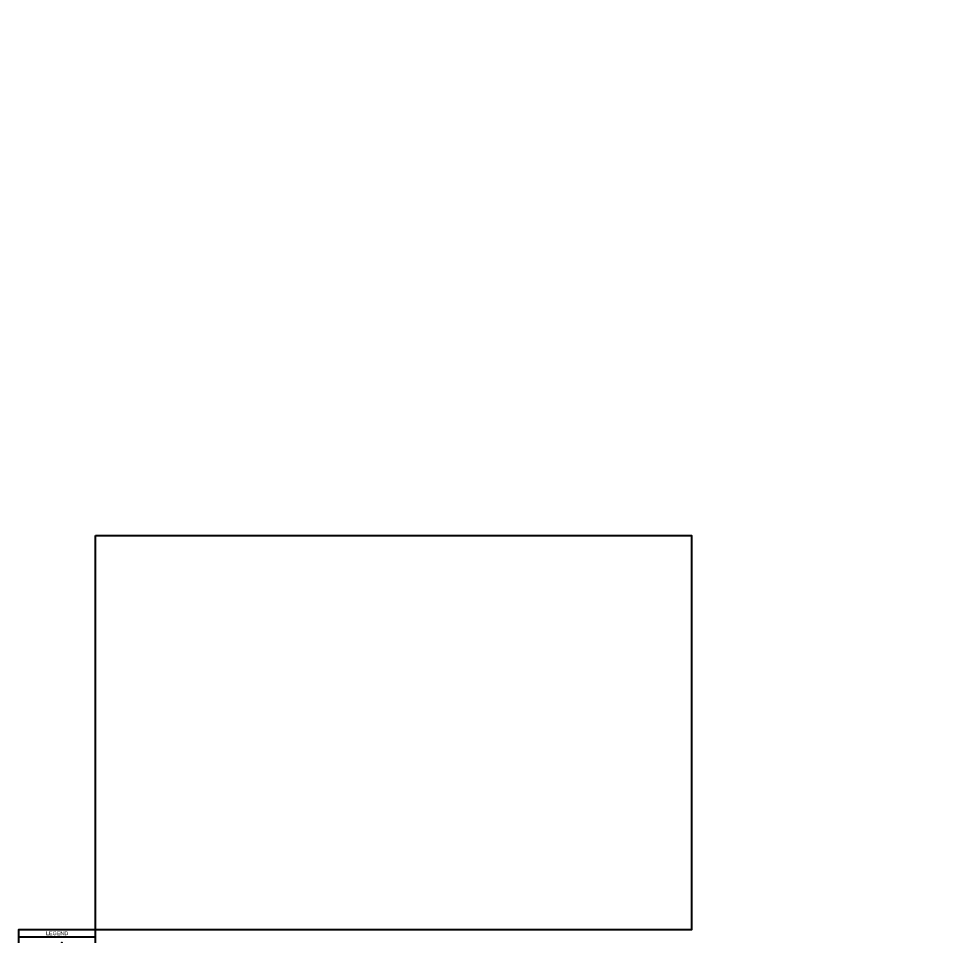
# Model space of a CAD drawing. Header units: feet. Extents: x -17 to 1389, y -162 to 787.
# Drawn here: x -4 to 44.53, y -0.29 to 47.39 of the extents above; entities that cross this region are included whole.
import ezdxf
from ezdxf import colors
from ezdxf.entities.mleader import LeaderData, LeaderLine
from ezdxf.math import Vec2, Vec3

# ---------------------------------------------------------------- set-up
doc = ezdxf.new("R2010")
doc.units = ezdxf.units.FT
doc.header["$MEASUREMENT"] = 0
doc.layers.add('G-ANNO-TEXT', color=1, linetype='Continuous')
doc.layers.add('G-NPLT', color=67, linetype='Continuous', plot=False)
doc.styles.add('NEI-A', font='arial.ttf')

# ---------------------------------------------------------------- blocks, each defined once
blk = doc.blocks.new('*U29')
blk.add_lwpolyline([(-2, -11.62), (2, -11.62), (2, 0), (-2, 0)], close=True)
blk.add_lwpolyline([(-2, -0.37), (2, -0.37)])
at = {"layer": 'G-NPLT'}
for p in [(0.25, -0.6825), (0.25, -0.995), (0.25, -1.3075), (0.25, -1.62), (0.25, -1.9325), (0.25, -2.245), (0.25, -2.5575), (0.25, -2.87), (0.25, -3.1825), (0.25, -3.495), (0.25, -3.8075), (0.25, -4.12), (0.25, -4.4325), (0.25, -4.745), (0.25, -5.0575), (0.25, -5.37), (0.25, -5.6825), (0.25, -5.995), (0.25, -6.3075), (0.25, -6.62), (0.25, -6.9325), (0.25, -7.245), (0.25, -7.5575), (0.25, -7.87), (0.25, -8.1825), (0.25, -8.495), (0.25, -8.8075), (0.25, -9.12), (0.25, -9.4325), (0.25, -9.745), (0.25, -10.0575), (0.25, -10.37), (0.25, -10.6825), (0.25, -10.995), (0.25, -11.3075), (0.25, -11.62)]:
    blk.add_point(p, dxfattribs=at)
at = {"layer": 'G-ANNO-TEXT', "insert": (0, -0.185), "char_height": 0.2, "attachment_point": 5, "style": 'NEI-A'}
blk.add_mtext_dynamic_manual_height_columns('LEGEND', width=3.607448, gutter_width=0.625, heights=[0], dxfattribs=at)

msp = doc.modelspace()

# ---------------------------------------------------------------- linework, layer by layer
at = {"layer": 'Defpoints', "color": 5}
msp.add_lwpolyline([(0, 20.5), (31, 20.5), (31, 0), (0, 0)], close=True, dxfattribs=at)

# ---------------------------------------------------------------- next in the draw order: leaders
at = {"layer": 'G-NPLT'}
ml = msp.add_multileader_mtext('Standard', dxfattribs=at)
ml.set_content('LBD DETAIL', color=256, style='NEI-A')
ml.set_leader_properties()
ml.build(insert=Vec2(0, 0))
ml.multileader.update_dxf_attribs({"dogleg_length": 3.07146, "arrow_head_size": 2})
ctx = ml.context
ctx.base_point, ctx.char_height, ctx.arrow_head_size, ctx.landing_gap_size, ctx.plane_origin = Vec3(100.00832, 469.35356), 15, 2, 1.53573, Vec3(803.27223, -64.18428)
ctx.text_align_type = 2
notes = []
notes.append((ctx, [(0, (0, 0, 0), (0, 0), (1, 0), 1, [])]))
ctx.mtext.insert, ctx.mtext.width, ctx.mtext.alignment, ctx.mtext.flow_direction = Vec3(219.21118, 476.85868), 127.5380272, 3, 5
ctx.mtext.has_bg_fill, ctx.mtext.bg_color, ctx.mtext.bg_scale_factor, ctx.mtext.bg_transparency, ctx.mtext.use_window_bg_color = 1, -1073741824, 1.5, 0, 1
for ctx, leaders in notes:
    for number, flags, end, landing, length, lines in leaders:
        leader = LeaderData()
        leader.index, (leader.has_last_leader_line, leader.has_dogleg_vector, leader.attachment_direction) = number, flags
        leader.last_leader_point, leader.dogleg_vector, leader.dogleg_length = Vec3(end), Vec3(landing), length
        for number, points, colour, breaks in lines:
            line = LeaderLine()
            line.index, line.vertices, line.color, line.breaks = number, Vec3.list(points), colors.encode_raw_color(colour), breaks
            leader.lines.append(line)
        ctx.leaders.append(leader)

# ---------------------------------------------------------------- next in the draw order: leaders
ml = msp.add_multileader_mtext('Standard', dxfattribs=at)
ml.set_content('CB DETAIL', color=256, style='NEI-A')
ml.set_leader_properties()
ml.build(insert=Vec2(0, 0))
ml.multileader.update_dxf_attribs({"dogleg_length": 3.07146, "arrow_head_size": 2})
ctx = ml.context
ctx.base_point, ctx.char_height, ctx.arrow_head_size, ctx.landing_gap_size, ctx.plane_origin = Vec3(114.8518, 190.49438), 15, 2, 1.53573, Vec3(700.44859, -342.92068)
ctx.text_align_type = 2
notes = []
notes.append((ctx, [(0, (0, 0, 0), (0, 0), (1, 0), 1, [])]))
ctx.mtext.insert, ctx.mtext.width, ctx.mtext.alignment, ctx.mtext.flow_direction = Vec3(222.89163, 198.12228), 127.5380272, 3, 5
ctx.mtext.has_bg_fill, ctx.mtext.bg_color, ctx.mtext.bg_scale_factor, ctx.mtext.bg_transparency, ctx.mtext.use_window_bg_color = 1, -1073741824, 1.5, 0, 1
for ctx, leaders in notes:
    for number, flags, end, landing, length, lines in leaders:
        leader = LeaderData()
        leader.index, (leader.has_last_leader_line, leader.has_dogleg_vector, leader.attachment_direction) = number, flags
        leader.last_leader_point, leader.dogleg_vector, leader.dogleg_length = Vec3(end), Vec3(landing), length
        for number, points, colour, breaks in lines:
            line = LeaderLine()
            line.index, line.vertices, line.color, line.breaks = number, Vec3.list(points), colors.encode_raw_color(colour), breaks
            leader.lines.append(line)
        ctx.leaders.append(leader)

# ---------------------------------------------------------------- next in the draw order: block references
at = {"layer": 'G-ANNO-TEXT'}
msp.add_blockref('*U29', (-2, 0), dxfattribs=at)

doc.saveas('drawing.dxf')
